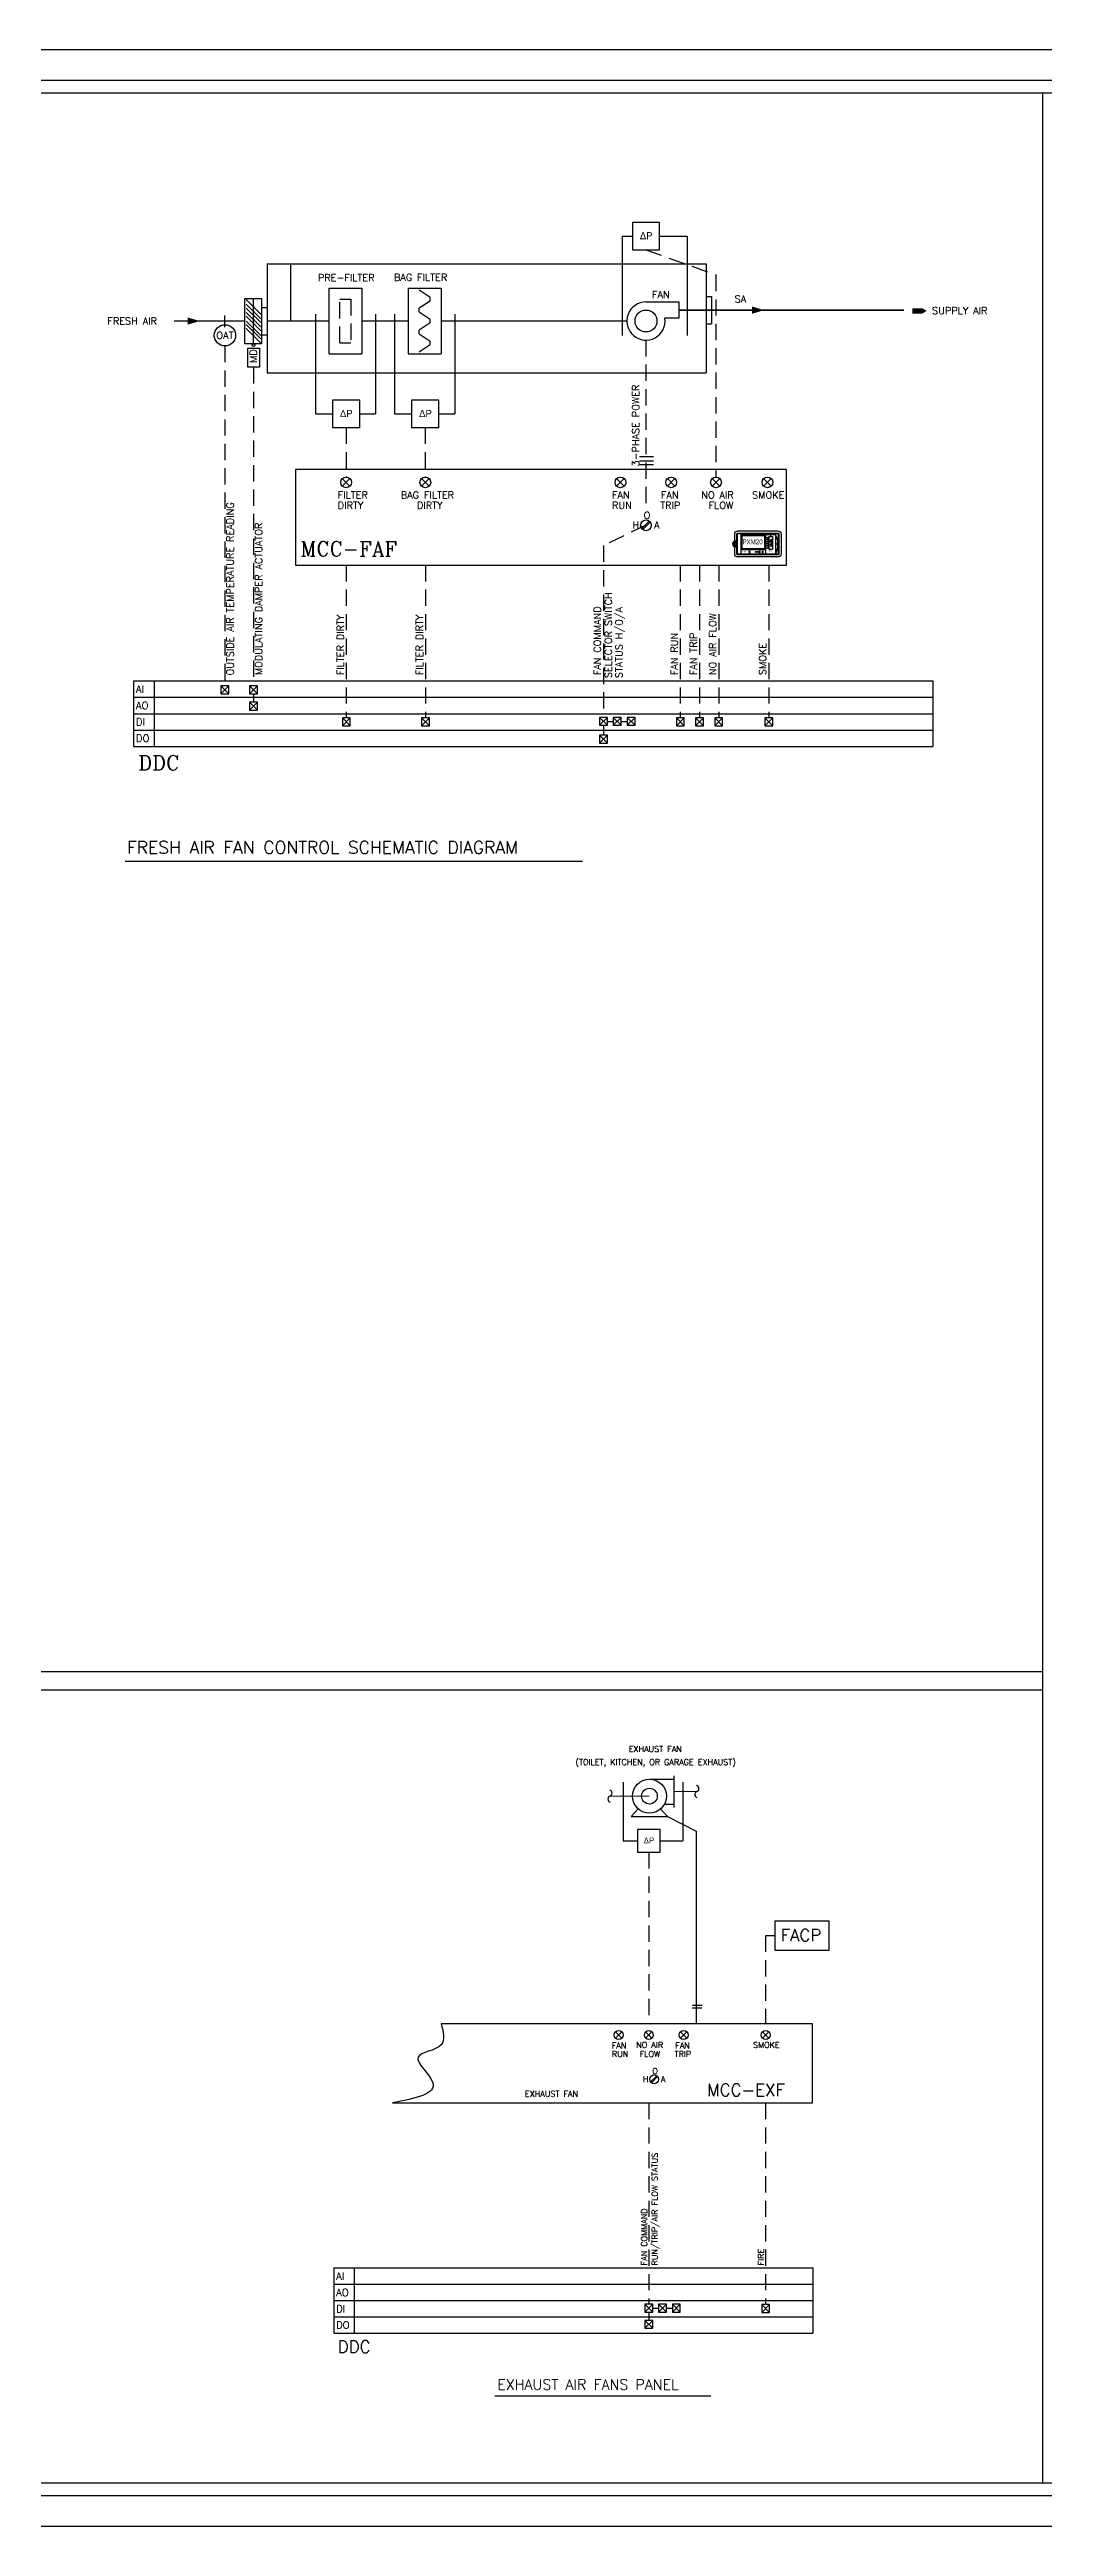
# Model space of a CAD drawing. Extents: x -730 to 2784, y 160 to 852.
# Drawn here: x -700.66 to -685.41, y 320.18 to 358.18 of the extents above; entities that cross this region are included whole.
import ezdxf
from ezdxf.enums import TextEntityAlignment as Align

# ---------------------------------------------------------------- set-up
doc = ezdxf.new("R2010")
doc.units = 0
doc.header["$MEASUREMENT"] = 0
doc.linetypes.add('HIDDEN', pattern=[0.375, 0.25, -0.125])
for name, color, linetype in [('COND', 6, 'Continuous'), ('DETXT', 7, 'Continuous'), ('E2', 2, 'Continuous'), ('fram', 252, 'Continuous'), ('HVAC', 6, 'Continuous'), ('M2', 2, 'Continuous'), ('M2T', 2, 'Continuous'), ('M3', 3, 'Continuous'), ('P1', 1, 'Continuous'), ('P1D', 1, 'HIDDEN'), ('P2', 2, 'Continuous'), ('P2T', 2, 'Continuous'), ('P3', 3, 'Continuous'), ('P4', 4, 'Continuous'), ('SENSOR', 5, 'Continuous'), ('UNIT', 4, 'Continuous'), ('WALL', 4, 'Continuous'), ('WIRE', 11, 'HIDDEN')]:
    doc.layers.add(name, color=color, linetype=linetype)
doc.styles.add('721', font='swisscl.ttf')
doc.styles.add('E260', font='SIMPLEX', dxfattribs={"height": 260})
doc.styles.add('E460', font='simplex', dxfattribs={"height": 460})
doc.styles.add('G260', font='GREEKS', dxfattribs={"height": 260})
doc.styles.add('ROMANT', font='romanc.shx')
doc.styles.add('S721', font='swisscl.ttf', dxfattribs={"height": 15})

# ---------------------------------------------------------------- blocks, each defined once
blk = doc.blocks.new('P25')
at = {"layer": 'P1'}
for centre, start, end in [((52, -133), 111.21421, 251.97395), ((-52, 133), 291.21421, 71.97395)]:
    blk.add_arc(centre, 143, start, end, dxfattribs=at)
blk = doc.blocks.new('P111')
at = {"layer": 'M2'}
blk.add_lwpolyline([(0, -500), (1000, -500), (1000, 500), (0, 500)], close=True, dxfattribs=at)
at = {"layer": 'M2T', "style": 'G260'}
blk.add_text('DR', height=260, dxfattribs=at).set_placement((275, -113))

msp = doc.modelspace()

# ---------------------------------------------------------------- linework, layer by layer
for p, q in [((-691.397, 351.927), (-691.609, 351.927)), ((-696.052, 351.477), (-696.168, 351.593)), ((-696.168, 351.477), (-696.052, 351.593)), ((-694.837, 351.477), (-694.953, 351.593)), ((-694.953, 351.477), (-694.837, 351.593)), ((-691.845, 351.477), (-691.961, 351.593)), ((-691.961, 351.477), (-691.845, 351.593)), ((-691.397, 351.861), (-691.609, 351.861)), ((-691.397, 351.802), (-691.609, 351.802)), ((-691.066, 351.477), (-691.183, 351.593)), ((-691.183, 351.477), (-691.066, 351.593)), ((-690.379, 351.477), (-690.496, 351.593)), ((-690.496, 351.477), (-690.379, 351.593)), ((-689.59, 351.477), (-689.706, 351.593)), ((-689.706, 351.477), (-689.59, 351.593)), ((-691.576, 350.827), (-691.461, 350.942)), ((-691.561, 350.811), (-691.445, 350.926)), ((-691.181, 331.068), (-690.74, 330.84)), ((-690.74, 330.84), (-690.74, 327.885)), ((-690.653, 328.129), (-690.8, 328.129)), ((-690.65, 328.167), (-690.797, 328.167)), ((-688.955, 327.885), (-694.652, 327.885)), ((-691.88, 327.667), (-691.977, 327.763)), ((-691.977, 327.667), (-691.88, 327.763)), ((-691.42, 327.667), (-691.516, 327.763)), ((-691.516, 327.667), (-691.42, 327.763)), ((-690.884, 327.667), (-690.981, 327.763)), ((-690.981, 327.667), (-690.884, 327.763)), ((-689.628, 327.667), (-689.724, 327.763)), ((-689.724, 327.667), (-689.628, 327.763)), ((-688.955, 326.673), (-688.955, 327.885)), ((-691.44, 326.995), (-691.344, 327.089)), ((-691.427, 326.982), (-691.332, 327.077)), ((-695.399, 326.673), (-688.955, 326.673))]:
    msp.add_line(p, q)
at = {"color": 2}
for p, q in [((-699.37, 348.49), (-699.37, 347.482)), ((-699.37, 348.49), (-687.113, 348.49)), ((-699.055, 348.49), (-699.055, 347.482)), ((-687.113, 348.49), (-687.113, 347.482)), ((-699.37, 348.238), (-687.113, 348.238)), ((-699.37, 347.986), (-687.113, 347.986)), ((-699.37, 347.734), (-687.113, 347.734)), ((-699.37, 347.482), (-687.113, 347.482)), ((-696.299, 324.141), (-696.299, 323.141)), ((-696.299, 324.141), (-688.953, 324.141)), ((-695.987, 324.141), (-695.987, 323.141)), ((-688.953, 324.141), (-688.953, 323.141)), ((-696.299, 323.891), (-688.953, 323.891)), ((-696.299, 323.641), (-688.953, 323.641)), ((-696.299, 323.391), (-688.953, 323.391)), ((-696.299, 323.141), (-688.953, 323.141))]:
    msp.add_line(p, q, dxfattribs=at)
at = {"color": 1}
for p, q in [((-698.029, 348.413), (-697.907, 348.291)), ((-698.029, 348.291), (-697.907, 348.413)), ((-697.589, 348.413), (-697.468, 348.291)), ((-697.589, 348.291), (-697.468, 348.413)), ((-697.589, 348.161), (-697.468, 348.039)), ((-697.589, 348.039), (-697.468, 348.161)), ((-696.167, 347.921), (-696.046, 347.799)), ((-696.167, 347.799), (-696.046, 347.921)), ((-694.952, 347.921), (-694.831, 347.799)), ((-694.952, 347.799), (-694.831, 347.921)), ((-692.225, 347.929), (-692.103, 347.808)), ((-692.225, 347.808), (-692.103, 347.929)), ((-692.012, 347.929), (-691.891, 347.808)), ((-692.012, 347.808), (-691.891, 347.929)), ((-691.8, 347.929), (-691.678, 347.808)), ((-691.8, 347.808), (-691.678, 347.929)), ((-691.045, 347.921), (-690.923, 347.799)), ((-691.045, 347.799), (-690.923, 347.921)), ((-690.75, 347.921), (-690.629, 347.799)), ((-690.75, 347.799), (-690.629, 347.921)), ((-690.456, 347.921), (-690.335, 347.799)), ((-690.456, 347.799), (-690.335, 347.921)), ((-689.688, 347.921), (-689.567, 347.799)), ((-689.688, 347.799), (-689.567, 347.921)), ((-692.225, 347.656), (-692.103, 347.534)), ((-692.225, 347.534), (-692.103, 347.656)), ((-691.528, 323.586), (-691.407, 323.465)), ((-691.528, 323.465), (-691.407, 323.586)), ((-691.317, 323.586), (-691.197, 323.465)), ((-691.317, 323.465), (-691.197, 323.586)), ((-691.106, 323.586), (-690.986, 323.465)), ((-691.106, 323.465), (-690.986, 323.586)), ((-689.736, 323.579), (-689.616, 323.458)), ((-689.736, 323.458), (-689.616, 323.579)), ((-691.528, 323.336), (-691.407, 323.215)), ((-691.528, 323.215), (-691.407, 323.336))]:
    msp.add_line(p, q, dxfattribs=at)
for points in [[(-719.527, 320.844), (-682.864, 320.844), (-682.864, 357.506), (-719.527, 357.506)], [(-685.426, 357.506), (-716.965, 357.506), (-716.965, 333.293), (-685.426, 333.293)], [(-689.354, 351.732), (-696.886, 351.732), (-696.886, 350.265), (-689.354, 350.265)], [(-685.426, 333.006), (-716.965, 333.006), (-716.965, 320.844), (-685.426, 320.844)], [(-688.701, 329.46), (-689.533, 329.46), (-689.533, 329.018), (-688.701, 329.018)]]:
    msp.add_lwpolyline(points, close=True)
at = {"color": 3}
for points in [[(-698.029, 348.413), (-698.029, 348.291), (-697.907, 348.291), (-697.907, 348.413)], [(-697.589, 348.413), (-697.589, 348.291), (-697.468, 348.291), (-697.468, 348.413)], [(-697.589, 348.161), (-697.589, 348.039), (-697.468, 348.039), (-697.468, 348.161)], [(-696.167, 347.921), (-696.167, 347.799), (-696.046, 347.799), (-696.046, 347.921)], [(-694.952, 347.921), (-694.952, 347.799), (-694.831, 347.799), (-694.831, 347.921)], [(-692.225, 347.929), (-692.225, 347.808), (-692.103, 347.808), (-692.103, 347.929)], [(-692.012, 347.929), (-692.012, 347.808), (-691.891, 347.808), (-691.891, 347.929)], [(-691.8, 347.929), (-691.8, 347.808), (-691.678, 347.808), (-691.678, 347.929)], [(-691.045, 347.921), (-691.045, 347.799), (-690.923, 347.799), (-690.923, 347.921)], [(-690.75, 347.921), (-690.75, 347.799), (-690.629, 347.799), (-690.629, 347.921)], [(-690.456, 347.921), (-690.456, 347.799), (-690.335, 347.799), (-690.335, 347.921)], [(-689.688, 347.921), (-689.688, 347.799), (-689.567, 347.799), (-689.567, 347.921)], [(-692.225, 347.656), (-692.225, 347.534), (-692.103, 347.534), (-692.103, 347.656)], [(-691.528, 323.586), (-691.528, 323.465), (-691.407, 323.465), (-691.407, 323.586)], [(-691.317, 323.586), (-691.317, 323.465), (-691.197, 323.465), (-691.197, 323.586)], [(-691.106, 323.586), (-691.106, 323.465), (-690.986, 323.465), (-690.986, 323.586)], [(-689.736, 323.579), (-689.736, 323.458), (-689.616, 323.458), (-689.616, 323.579)], [(-691.528, 323.336), (-691.528, 323.215), (-691.407, 323.215), (-691.407, 323.336)]]:
    msp.add_lwpolyline(points, close=True, dxfattribs=at)
for centre, radius in [((-696.11, 351.535), 0.0821), ((-694.895, 351.535), 0.0821), ((-691.903, 351.535), 0.0821), ((-691.125, 351.535), 0.0821), ((-690.437, 351.535), 0.0821), ((-689.648, 351.535), 0.0821), ((-691.511, 350.876), 0.0821), ((-691.929, 327.715), 0.0679), ((-691.468, 327.715), 0.0679), ((-690.933, 327.715), 0.0679), ((-689.676, 327.715), 0.0679), ((-691.385, 327.035), 0.0679)]:
    msp.add_circle(centre, radius)
msp.add_spline([(-694.652, 327.885), (-694.652, 327.563), (-695.005, 327.374), (-694.784, 326.996), (-695.399, 326.673)], degree=3)
at = {"layer": 'COND'}
msp.add_lwpolyline([(-690.101, 350.79), (-689.487, 350.79, -0.414214), (-689.439, 350.741), (-689.439, 350.439, -0.414214), (-689.487, 350.391), (-690.101, 350.391, -0.414214), (-690.15, 350.439), (-690.15, 350.741, -0.414214)], format="xyb", close=True, dxfattribs=at)
at = {"layer": 'COND', "color": 1}
for points in [[(-690.101, 350.757), (-689.487, 350.757, -0.414214), (-689.471, 350.741), (-689.471, 350.439, -0.414214), (-689.487, 350.423), (-690.101, 350.423, -0.414214), (-690.118, 350.439), (-690.118, 350.741, -0.414214)], [(-690.101, 350.748), (-689.487, 350.748, -0.414214), (-689.481, 350.741), (-689.481, 350.439, -0.414214), (-689.487, 350.433), (-690.101, 350.433, -0.414214), (-690.108, 350.439), (-690.108, 350.741, -0.414214)]]:
    msp.add_lwpolyline(points, format="xyb", close=True, dxfattribs=at)
at = {"layer": 'E2'}
for p, q in [((-697.321, 354.89), (-692.265, 354.89)), ((-697.321, 354.89), (-697.321, 353.213)), ((-692.265, 354.89), (-690.589, 354.89)), ((-690.589, 354.89), (-690.589, 353.213)), ((-697.405, 354.219), (-697.321, 354.219)), ((-697.405, 354.219), (-697.405, 353.8)), ((-696.371, 353.507), (-696.371, 354.513)), ((-696.371, 354.513), (-695.869, 354.513)), ((-695.869, 354.513), (-695.869, 353.507)), ((-695.156, 354.513), (-694.653, 354.513)), ((-695.156, 354.513), (-695.156, 353.507)), ((-694.821, 354.373), (-694.989, 354.485)), ((-694.821, 354.317), (-694.989, 354.205)), ((-694.989, 354.149), (-694.989, 354.205)), ((-694.821, 354.317), (-694.821, 354.373)), ((-694.653, 354.513), (-694.653, 353.507)), ((-691.511, 354.303), (-691.008, 354.303)), ((-691.008, 354.303), (-691.008, 354.052)), ((-690.589, 354.387), (-690.505, 354.387)), ((-690.505, 354.387), (-690.505, 353.968)), ((-697.405, 353.8), (-697.321, 353.8)), ((-694.989, 354.149), (-694.821, 354.038)), ((-694.821, 353.982), (-694.989, 353.87)), ((-694.989, 353.814), (-694.989, 353.87)), ((-694.989, 353.814), (-694.821, 353.702)), ((-694.821, 353.982), (-694.821, 354.038)), ((-691.008, 354.052), (-691.22, 354.052)), ((-690.589, 353.968), (-690.505, 353.968)), ((-696.371, 353.507), (-695.869, 353.507)), ((-695.156, 353.507), (-694.653, 353.507)), ((-694.821, 353.647), (-694.989, 353.535)), ((-694.821, 353.647), (-694.821, 353.702)), ((-697.321, 353.213), (-692.265, 353.213)), ((-692.265, 353.213), (-690.589, 353.213)), ((-699.497, 345.723), (-692.486, 345.723)), ((-693.83, 322.177), (-690.515, 322.177))]:
    msp.add_line(p, q, dxfattribs=at)
for points, const_width in [([(-696.958, 354.01), (-696.958, 354.89)], 0.021), ([(-691.008, 354.177), (-690.589, 354.177)], 0.021), ([(-690.589, 354.177), (-687.554, 354.177)], 0.021), ([(-698.751, 354.01), (-697.661, 354.01)], 0.021), ([(-697.321, 354.01), (-696.371, 354.01)], 0.021), ([(-695.869, 354.01), (-695.156, 354.01)], 0.021), ([(-694.653, 354.01), (-693.941, 354.01)], 0.021), ([(-693.941, 354.01), (-692.265, 354.01)], 0.021), ([(-692.265, 354.01), (-691.804, 354.01)], 0.021), ([(-692.063, 331.38), (-691.458, 331.38)], 0.0173), ([(-690.731, 331.45), (-691.077, 331.45)], 0.0173)]:
    msp.add_lwpolyline(points, dxfattribs=dict(at, const_width=const_width))
msp.add_lwpolyline([(-697.661, 353.662), (-697.661, 354.357), (-697.405, 354.357), (-697.405, 353.662)], close=True, dxfattribs=at)
msp.add_circle((-691.511, 354.01), 0.168, dxfattribs=at)
msp.add_arc((-691.511, 354.01), 0.293, 90, 8.2132, dxfattribs=at)
at = {"layer": 'fram'}
for p, q in [((-665.384, 357.698), (-729.43, 357.698)), ((-729.43, 320.652), (-665.384, 320.652))]:
    msp.add_line(p, q, dxfattribs=at)
for points in [[(-729.907, 358.175), (-664.907, 358.175), (-664.907, 320.175), (-729.907, 320.175)], [(-672.961, 357.698), (-729.43, 357.698), (-729.43, 320.652), (-672.961, 320.652)]]:
    msp.add_lwpolyline(points, close=True, dxfattribs=at)
at = {"layer": 'HVAC', "linetype": 'Continuous'}
msp.add_line((-685.426, 333.006), (-685.426, 333.293), dxfattribs=at)
at = {"layer": 'HVAC', "color": 1}
msp.add_lwpolyline([(-687.205, 354.166, 0, 0.165, 0), (-687.34, 354.166, 0.0825, 0.0825, 0), (-687.426, 354.166, 0.0825, 0.0825, 0)], format="xyseb", dxfattribs=at)
at = {"layer": 'M2'}
for p, q in [((-691.458, 331.64), (-691.077, 331.64)), ((-691.077, 331.207), (-691.077, 331.692)), ((-691.631, 331.186), (-691.736, 331.068)), ((-691.736, 331.068), (-691.181, 331.068)), ((-691.286, 331.186), (-691.181, 331.068)), ((-691.229, 331.259), (-691.077, 331.259))]:
    msp.add_line(p, q, dxfattribs=at)
for radius in [0.26, 0.121]:
    msp.add_circle((-691.458, 331.38), radius, dxfattribs=at)
at = {"layer": 'M3'}
for p, q in [((-697.418, 354.117), (-697.64, 354.34)), ((-697.418, 354.045), (-697.64, 354.267)), ((-697.418, 353.987), (-697.64, 354.209)), ((-697.418, 353.92), (-697.64, 354.142)), ((-697.418, 353.861), (-697.64, 354.083)), ((-697.418, 353.786), (-697.64, 354.008)), ((-697.418, 353.735), (-697.64, 353.958)), ((-697.418, 353.672), (-697.64, 353.894))]:
    msp.add_line(p, q, dxfattribs=at)
at = {"layer": 'M3', "const_width": 0.0157}
for points in [[(-697.529, 354.221, 1), (-697.529, 354.236, 1)], [(-697.529, 354.148, 1), (-697.529, 354.164, 1)], [(-697.529, 354.09, 1), (-697.529, 354.106, 1)], [(-697.529, 354.023, 1), (-697.529, 354.039, 1)], [(-697.529, 353.964, 1), (-697.529, 353.98, 1)], [(-697.529, 353.889, 1), (-697.529, 353.905, 1)], [(-697.529, 353.839, 1), (-697.529, 353.854, 1)], [(-697.529, 353.775, 1), (-697.529, 353.791, 1)]]:
    msp.add_lwpolyline(points, format="xyb", close=True, dxfattribs=at)
at = {"layer": 'P1'}
for p, q in [((-691.878, 355.312), (-691.72, 355.312)), ((-691.878, 355.312), (-691.878, 353.789)), ((-691.301, 355.312), (-690.878, 355.312)), ((-690.878, 355.312), (-690.878, 353.789)), ((-696.581, 354.114), (-696.581, 352.585)), ((-695.659, 354.114), (-695.659, 352.585)), ((-695.366, 354.114), (-695.366, 352.585)), ((-694.444, 354.114), (-694.444, 352.585)), ((-696.581, 352.585), (-696.32, 352.585)), ((-695.901, 352.585), (-695.659, 352.585)), ((-695.366, 352.585), (-695.105, 352.585)), ((-694.685, 352.585), (-694.444, 352.585)), ((-691.859, 331.596), (-691.859, 330.694)), ((-690.945, 331.596), (-690.945, 330.694)), ((-691.859, 330.694), (-691.641, 330.694)), ((-691.294, 330.694), (-690.945, 330.694))]:
    msp.add_line(p, q, dxfattribs=at)
at = {"layer": 'P1D'}
for p, q in [((-691.511, 355.103), (-690.437, 354.718)), ((-690.437, 354.718), (-690.437, 351.617)), ((-696.204, 354.345), (-696.036, 354.345)), ((-696.204, 353.674), (-696.204, 354.345)), ((-696.036, 354.345), (-696.036, 353.674)), ((-697.968, 353.627), (-697.968, 348.413)), ((-696.204, 353.674), (-696.036, 353.674)), ((-691.511, 353.716), (-691.511, 351.156)), ((-697.529, 353.3), (-697.529, 348.413)), ((-696.11, 352.375), (-696.11, 351.617)), ((-694.895, 352.375), (-694.895, 351.617)), ((-691.511, 350.876), (-692.164, 350.565)), ((-692.164, 350.565), (-692.164, 347.929)), ((-696.107, 350.265), (-696.107, 347.921)), ((-694.891, 350.265), (-694.891, 347.921)), ((-690.984, 350.265), (-690.984, 347.921)), ((-690.69, 350.265), (-690.69, 347.921)), ((-690.395, 350.265), (-690.395, 347.921)), ((-689.627, 350.265), (-689.627, 347.921))]:
    msp.add_line(p, q, dxfattribs=at)
at = {"layer": 'P2'}
msp.add_line((-697.529, 353.662), (-697.529, 354.357), dxfattribs=at)
for points in [[(-689.886, 354.121), (-689.886, 354.234), (-689.697, 354.177)], [(-698.542, 353.953), (-698.542, 354.066), (-698.354, 354.01)]]:
    msp.add_solid(points, dxfattribs=at)
at = {"layer": 'P3'}
msp.add_line((-697.968, 353.917), (-697.968, 354.096), dxfattribs=at)
msp.add_lwpolyline([(-697.617, 353.3), (-697.617, 353.595), (-697.44, 353.595), (-697.44, 353.3)], close=True, dxfattribs=at)
for centre, radius in [((-697.968, 353.791), 0.163), ((-697.529, 353.64), 0.0217)]:
    msp.add_circle(centre, radius, dxfattribs=at)
at = {"layer": 'SENSOR'}
for p, q in [((-690.136, 350.629), (-690.14, 350.636)), ((-690.137, 350.55), (-690.14, 350.545)), ((-690.134, 350.631), (-690.137, 350.636)), ((-690.137, 350.631), (-690.134, 350.631)), ((-690.137, 350.544), (-690.137, 350.552)), ((-690.137, 350.548), (-690.137, 350.552)), ((-690.134, 350.55), (-690.137, 350.544)), ((-690.136, 350.629), (-690.136, 350.552)), ((-690.134, 350.631), (-690.134, 350.55)), ((-690.057, 350.735), (-690.057, 350.502)), ((-689.678, 350.735), (-690.057, 350.735)), ((-690.042, 350.72), (-690.057, 350.735)), ((-690.042, 350.517), (-690.057, 350.502)), ((-689.678, 350.502), (-690.057, 350.502)), ((-690.057, 350.502), (-690.057, 350.433)), ((-690.042, 350.72), (-689.692, 350.72)), ((-690.042, 350.72), (-690.042, 350.517)), ((-689.692, 350.517), (-690.042, 350.517)), ((-689.692, 350.72), (-689.678, 350.735)), ((-689.692, 350.72), (-689.692, 350.517)), ((-689.692, 350.517), (-689.678, 350.502)), ((-689.678, 350.735), (-689.678, 350.502)), ((-689.678, 350.735), (-689.526, 350.735)), ((-689.653, 350.684), (-689.678, 350.684)), ((-689.653, 350.653), (-689.678, 350.653)), ((-689.653, 350.622), (-689.678, 350.622)), ((-689.653, 350.591), (-689.678, 350.591)), ((-689.653, 350.56), (-689.678, 350.56)), ((-689.653, 350.527), (-689.678, 350.527)), ((-689.678, 350.502), (-689.678, 350.433)), ((-689.625, 350.704), (-689.57, 350.704)), ((-689.625, 350.508), (-689.57, 350.508)), ((-689.593, 350.623), (-689.593, 350.586)), ((-689.57, 350.704), (-689.57, 350.508)), ((-689.526, 350.735), (-689.526, 350.433))]:
    msp.add_line(p, q, dxfattribs=at)
for centre, radius in [((-690.154, 350.59), 0.00886), ((-690.154, 350.59), 0.00886), ((-690.154, 350.59), 0.00434), ((-689.922, 350.467), 0.00695), ((-689.824, 350.467), 0.00695), ((-689.797, 350.467), 0.00695), ((-689.767, 350.467), 0.00695), ((-689.721, 350.467), 0.00695), ((-689.49, 350.59), 0.00886), ((-689.49, 350.59), 0.00434)]:
    msp.add_circle(centre, radius, dxfattribs=at)
for centre, radius, start, end in [((-690.137, 350.59), 0.0459, 90, 270), ((-690.132, 350.59), 0.0407, 96.9589, 268.2369), ((-690.131, 350.59), 0.0391, 94.5211, 265.4789), ((-689.909, 350.467), 0.0218, 127.2574, 232.7426), ((-689.935, 350.467), 0.0218, 307.2574, 52.7426), ((-689.753, 350.467), 0.0218, 127.2574, 232.7426), ((-689.78, 350.467), 0.0218, 307.2574, 52.7426), ((-689.708, 350.467), 0.0218, 127.2574, 232.7426), ((-689.734, 350.467), 0.0218, 307.2574, 52.7426), ((-689.594, 350.721), 0.00937, 90, 270), ((-689.791, 350.584), 0.305, 3.4696, 29.7192), ((-689.791, 350.584), 0.305, 330.2808, 359.0061), ((-689.49, 350.59), 0.0124, 73.8341, 288.6416)]:
    msp.add_arc(centre, radius, start, end, dxfattribs=at)
at = {"layer": 'UNIT', "color": 1}
for points in [[(-689.653, 350.684), (-689.625, 350.698), (-689.625, 350.67)], [(-689.653, 350.653), (-689.625, 350.667), (-689.625, 350.639)], [(-689.653, 350.622), (-689.625, 350.636), (-689.625, 350.608)], [(-689.653, 350.591), (-689.625, 350.605), (-689.625, 350.577)], [(-689.653, 350.56), (-689.625, 350.574), (-689.625, 350.545)], [(-689.653, 350.527), (-689.625, 350.541), (-689.625, 350.513)], [(-689.65, 350.684), (-689.627, 350.695), (-689.627, 350.673)], [(-689.65, 350.653), (-689.627, 350.665), (-689.627, 350.642)], [(-689.65, 350.623), (-689.627, 350.634), (-689.627, 350.611)], [(-689.65, 350.592), (-689.627, 350.603), (-689.627, 350.58)], [(-689.65, 350.56), (-689.627, 350.571), (-689.627, 350.548)], [(-689.65, 350.527), (-689.627, 350.539), (-689.627, 350.516)], [(-689.593, 350.662), (-689.579, 350.623), (-689.607, 350.623)], [(-689.593, 350.547), (-689.579, 350.586), (-689.607, 350.586)], [(-689.593, 350.65), (-689.584, 350.626), (-689.601, 350.626)], [(-689.593, 350.56), (-689.584, 350.583), (-689.601, 350.583)]]:
    msp.add_lwpolyline(points, close=True, dxfattribs=at)
at = {"layer": 'WALL', "color": 252, "linetype": 'Continuous'}
msp.add_lwpolyline([(-673.153, 357.506, 0.0192, 0.0192, 0), (-729.238, 357.506, 0.0192, 0.0192, 0), (-729.238, 320.844, 0.0192, 0.0192, 0), (-673.153, 320.844, 0.0192, 0.0192, 0)], format="xyseb", close=True, dxfattribs=at)
msp.add_lwpolyline([(-673.153, 357.506, 0.0192, 0.0192, 0), (-729.238, 357.506, 0.0192, 0.0192, 0), (-729.238, 320.844, 0.0192, 0.0192, 0), (-673.153, 320.844, 0.0192, 0.0192, 0)], format="xyseb", close=True, dxfattribs=at)
at = {"layer": 'WALL', "linetype": 'Continuous'}
msp.add_lwpolyline([(-673.153, 357.506, 0.0192, 0.0192, 0), (-729.238, 357.506, 0.0192, 0.0192, 0), (-729.238, 320.844, 0.0192, 0.0192, 0), (-673.153, 320.844, 0.0192, 0.0192, 0)], format="xyseb", close=True, dxfattribs=at)
at = {"layer": 'WIRE'}
for p, q in [((-697.529, 348.291), (-697.529, 348.161)), ((-692.164, 347.808), (-692.164, 347.656)), ((-692.103, 347.868), (-692.012, 347.868)), ((-691.891, 347.868), (-691.8, 347.868)), ((-691.468, 330.521), (-691.468, 327.885)), ((-689.676, 329.239), (-689.676, 327.885)), ((-689.533, 329.239), (-689.676, 329.239)), ((-691.468, 326.673), (-691.468, 323.586)), ((-689.676, 326.673), (-689.676, 323.579)), ((-691.468, 323.465), (-691.468, 323.336)), ((-691.407, 323.526), (-691.317, 323.526)), ((-691.197, 323.526), (-691.106, 323.526))]:
    msp.add_line(p, q, dxfattribs=at)

# ---------------------------------------------------------------- block references
at = {"xscale": 0.0003464364440333156, "yscale": 0.0003464364440901591, "zscale": 0.0003464364440327934}
for p in [(-692.063, 331.38), (-690.731, 331.45)]:
    msp.add_blockref('P25', p, dxfattribs=at)
at = {"layer": 'P3'}
for p, xscale, yscale, zscale in [((-691.72, 355.312), 0.0004190495269540406, 0.0004190495272382577, 0.0004190495271665787), ((-696.32, 352.585), 0.0004190495269540406, 0.0004190495272382577, 0.0004190495271665787), ((-695.105, 352.585), 0.0004190495269540406, 0.0004190495272382577, 0.0004190495271665787), ((-691.641, 330.694), 0.0003464364440333156, 0.0003464364440901591, 0.0003464364440327934)]:
    msp.add_blockref('P111', p, dxfattribs=dict(at, xscale=xscale, yscale=yscale, zscale=zscale))

# ---------------------------------------------------------------- texts
at = {"color": 4, "style": 'S721'}
for s, p in [('SIEMENS', (-690.014, 350.461)), ('Staefa', (-689.607, 350.467)), ('Landis & ', (-689.594, 350.487))]:
    msp.add_text(s, height=0.0162, dxfattribs=at).set_placement(p, align=Align.CENTER)
at = {"layer": 'DETXT', "color": 7, "style": 'ROMANT'}
for s, height, p in [('MCC-FAF', 0.226, (-696.81, 350.403)), ('AI', 0.113, (-699.333, 348.308)), ('AO', 0.113, (-699.333, 348.056)), ('DI', 0.113, (-699.333, 347.804)), ('DO', 0.113, (-699.333, 347.552)), ('DDC', 0.226, (-699.297, 347.118)), ('FACP', 0.1868, (-689.446, 329.153)), ('MCC-EXF', 0.1868, (-690.573, 326.779)), ('AI', 0.1121, (-696.263, 323.96)), ('AO', 0.1121, (-696.263, 323.71)), ('DI', 0.1121, (-696.263, 323.46)), ('DO', 0.1121, (-696.263, 323.21)), ('DDC', 0.1868, (-696.239, 322.84))]:
    msp.add_text(s, height=height, dxfattribs=at).set_placement(p)
at = {"layer": 'DETXT', "color": 3, "style": '721'}
msp.add_text('PXM20', height=0.0754, dxfattribs=at).set_placement((-689.876, 350.585), align=Align.CENTER)
at = {"layer": 'E2', "style": 'E260'}
msp.add_text('SUPPLY AIR', height=0.109, dxfattribs=at).set_placement((-687.123, 354.113))
for s, height, p in [('MD', 0.109, (-697.478, 353.367)), ('3-PHASE POWER', 0.10895, (-691.615, 351.778)), ('OUTSIDE AIR TEMPERATURE READING', 0.10895, (-697.834, 348.572)), ('MODULATING DAMPER ACTUATOR', 0.10895, (-697.397, 348.577)), ('FAN COMMAND', 0.10895, (-692.203, 348.577)), ('SELECTOR SWITCH', 0.10895, (-692.034, 348.531)), ('STATUS H/O/A', 0.10895, (-691.869, 348.531)), ('FILTER DIRTY', 0.10895, (-696.145, 348.577)), ('FILTER DIRTY', 0.10895, (-694.93, 348.577)), ('NO AIR FLOW', 0.10895, (-690.434, 348.577)), ('FAN RUN', 0.109, (-691.023, 348.577)), ('FAN TRIP', 0.109, (-690.728, 348.577)), ('SMOKE', 0.109, (-689.666, 348.577)), ('RUN/TRIP/AIR FLOW STATUS', 0.09007, (-691.332, 324.181)), ('FAN COMMAND', 0.09007, (-691.494, 324.181)), ('FIRE ', 0.0901, (-689.702, 324.181))]:
    msp.add_text(s, height=height, rotation=90, dxfattribs=at).set_placement(p)
msp.add_attdef('OAT', text='NT', height=0.109, dxfattribs=at).set_placement((-697.968, 353.791), align=Align.MIDDLE_CENTER)
at = {"layer": 'P2', "style": 'E260'}
msp.add_text('SA', height=0.109, dxfattribs=at).set_placement((-690.15, 354.292))
at = {"layer": 'P2T', "style": 'E260'}
for s, height, p in [('PRE-FILTER', 0.109, (-696.542, 354.62)), ('BAG FILTER', 0.109, (-695.376, 354.626)), ('FAN', 0.109, (-691.418, 354.361)), ('FRESH AIR', 0.109, (-699.771, 353.955)), ('FILTER', 0.109, (-696.238, 351.286)), ('DIRTY', 0.109, (-696.238, 351.127)), ('BAG FILTER', 0.109, (-695.271, 351.286)), ('DIRTY', 0.109, (-695.023, 351.127)), ('FAN', 0.109, (-692.031, 351.286)), ('RUN', 0.109, (-692.031, 351.127)), ('TRIP', 0.109, (-691.292, 351.129)), ('FAN', 0.109, (-691.281, 351.286)), ('NO AIR', 0.109, (-690.664, 351.286)), ('FLOW', 0.109, (-690.55, 351.127)), ('SMOKE', 0.109, (-689.883, 351.286)), ('H', 0.109, (-691.718, 350.826)), ('O', 0.109, (-691.545, 350.975)), ('A', 0.109, (-691.387, 350.826)), ('EXHAUST FAN', 0.09007, (-691.775, 332.057)), ('(TOILET, KITCHEN, OR GARAGE EXHAUST)', 0.09007, (-692.592, 331.857)), ('FAN', 0.0901, (-692.034, 327.509)), ('NO AIR', 0.0901, (-691.661, 327.517)), ('FAN', 0.0901, (-691.062, 327.509)), ('SMOKE', 0.0901, (-689.869, 327.517)), ('RUN', 0.0901, (-692.034, 327.378)), ('FLOW', 0.0901, (-691.607, 327.378)), ('O', 0.0901, (-691.414, 327.117)), ('TRIP', 0.0901, (-691.071, 327.379)), ('EXHAUST FAN', 0.09007, (-693.367, 326.767)), ('H', 0.0901, (-691.557, 326.994)), ('A', 0.0901, (-691.283, 326.994))]:
    msp.add_text(s, height=height, dxfattribs=at).set_placement(p)
at = {"layer": 'P4', "style": 'E460'}
for s, height, p in [('FRESH AIR FAN CONTROL SCHEMATIC DIAGRAM', 0.19276, (-699.47, 345.839)), ('EXHAUST AIR FANS PANEL', 0.15936, (-693.79, 322.273))]:
    msp.add_text(s, height=height, dxfattribs=at).set_placement(p)

doc.saveas('drawing.dxf')
